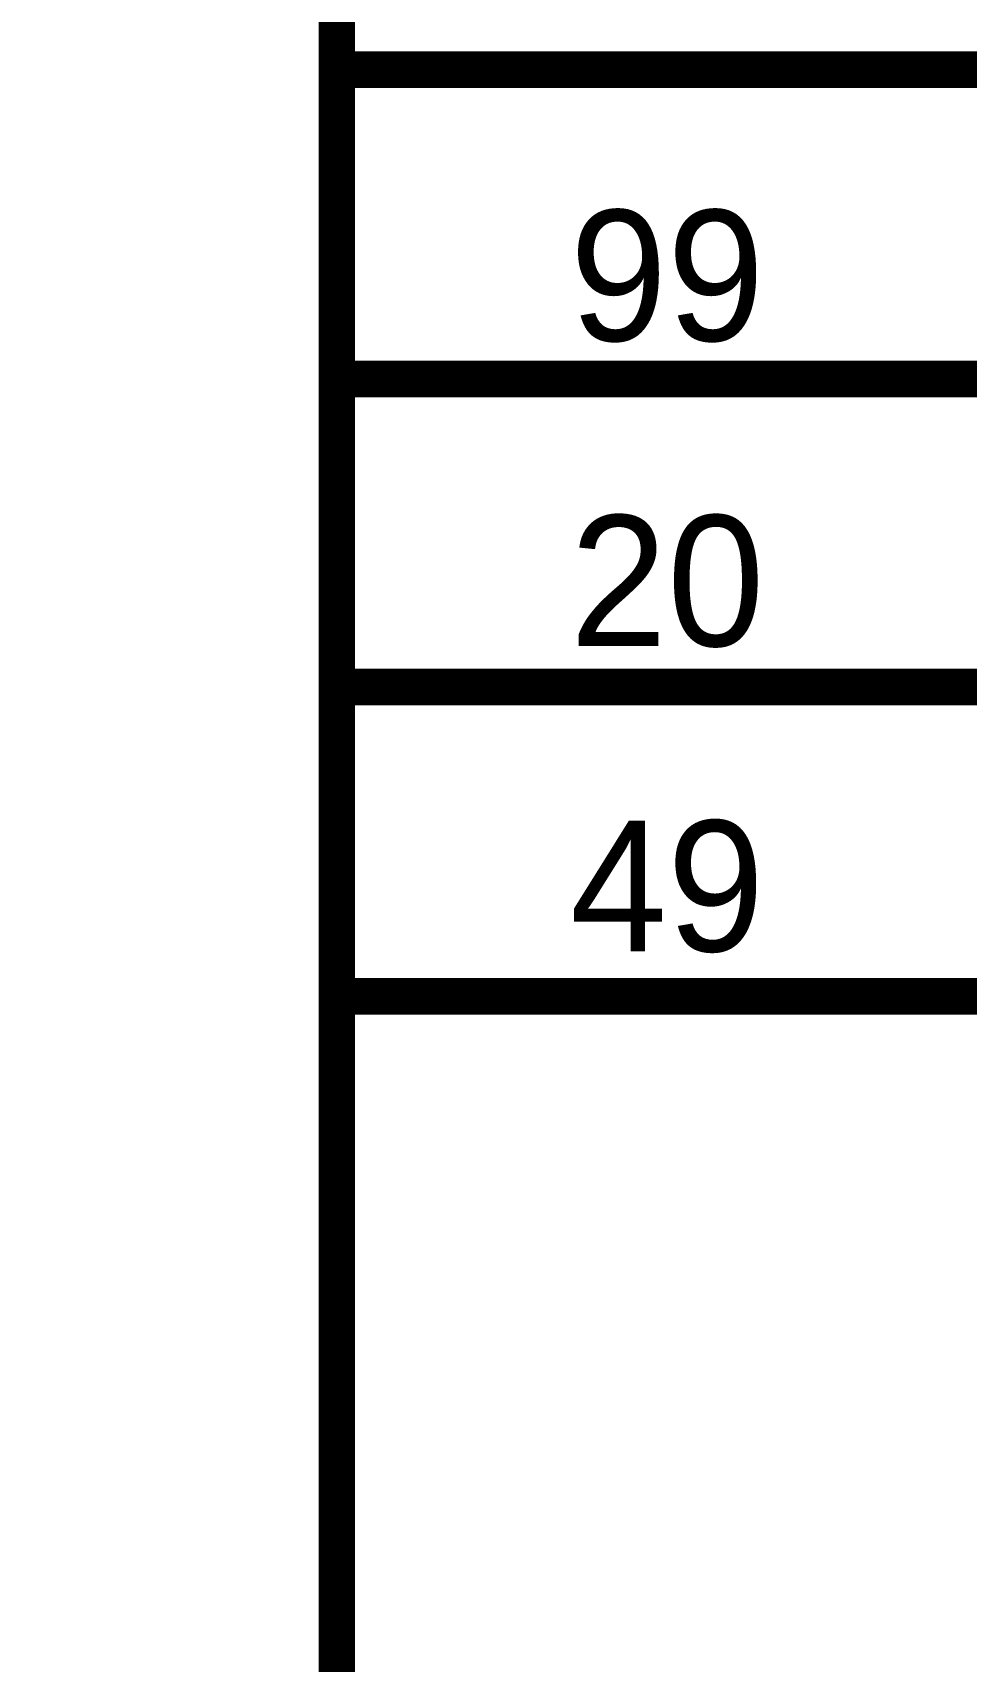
# Model space of a CAD drawing. Header units: inches. Extents: x 0 to 17, y 0 to 11.7.
# Drawn here: x 10.501 to 10.803, y 4.435 to 4.962 of the extents above; entities that cross this region are included whole.
import ezdxf

# ---------------------------------------------------------------- set-up
doc = ezdxf.new("R2010")
doc.units = ezdxf.units.IN
doc.header["$MEASUREMENT"] = 0
doc.layers.add('Sheet', color=255, linetype='Continuous')

msp = doc.modelspace()

# ---------------------------------------------------------------- linework, layer by layer
at = {"layer": 'Sheet'}
for points in [[(8.79962, 5.2497, 0.0118, 0.0118, 0), (10.59914, 5.2497, 0.0118, 0.0118, 0), (10.59914, 3.64961, 0.0118, 0.0118, 0), (8.79962, 3.64961, 0.0118, 0.0118, 0), (8.79962, 5.2497, 0.0118, 0.0118, 0)], [(8.79962, 5.2497, 0.0039, 0.0039, 0), (8.79962, 3.64961, 0.0039, 0.0039, 0), (10.59914, 3.64961, 0.0039, 0.0039, 0), (10.59914, 5.2497, 0.0039, 0.0039, 0), (8.79962, 5.2497, 0.0039, 0.0039, 0), (8.79962, 5.2497, 0.0039, 0.0039, 0)]]:
    msp.add_lwpolyline(points, format="xyseb", close=True, dxfattribs=at)
for points in [[(10.59914, 3.64961, 0.0118, 0.0118, 0), (10.59914, 5.2497, 0.0118, 0.0118, 0)], [(10.59914, 4.94979, 0.0118, 0.0118, 0), (10.89898, 4.94979, 0.0118, 0.0118, 0)], [(10.59914, 4.84968, 0.0118, 0.0118, 0), (10.89898, 4.84968, 0.0118, 0.0118, 0)], [(10.59914, 4.75, 0.0118, 0.0118, 0), (10.89898, 4.75, 0.0118, 0.0118, 0)], [(10.59914, 4.64988, 0.0118, 0.0118, 0), (10.89898, 4.64988, 0.0118, 0.0118, 0)]]:
    msp.add_lwpolyline(points, format="xyseb", dxfattribs=at)

# ---------------------------------------------------------------- texts
for s, p in [('99', (10.67454, 4.86202)), ('20', (10.67454, 4.76323)), ('49', (10.67454, 4.66444))]:
    msp.add_text(s, height=0.04234, dxfattribs=at).set_placement(p)

doc.saveas('drawing.dxf')
